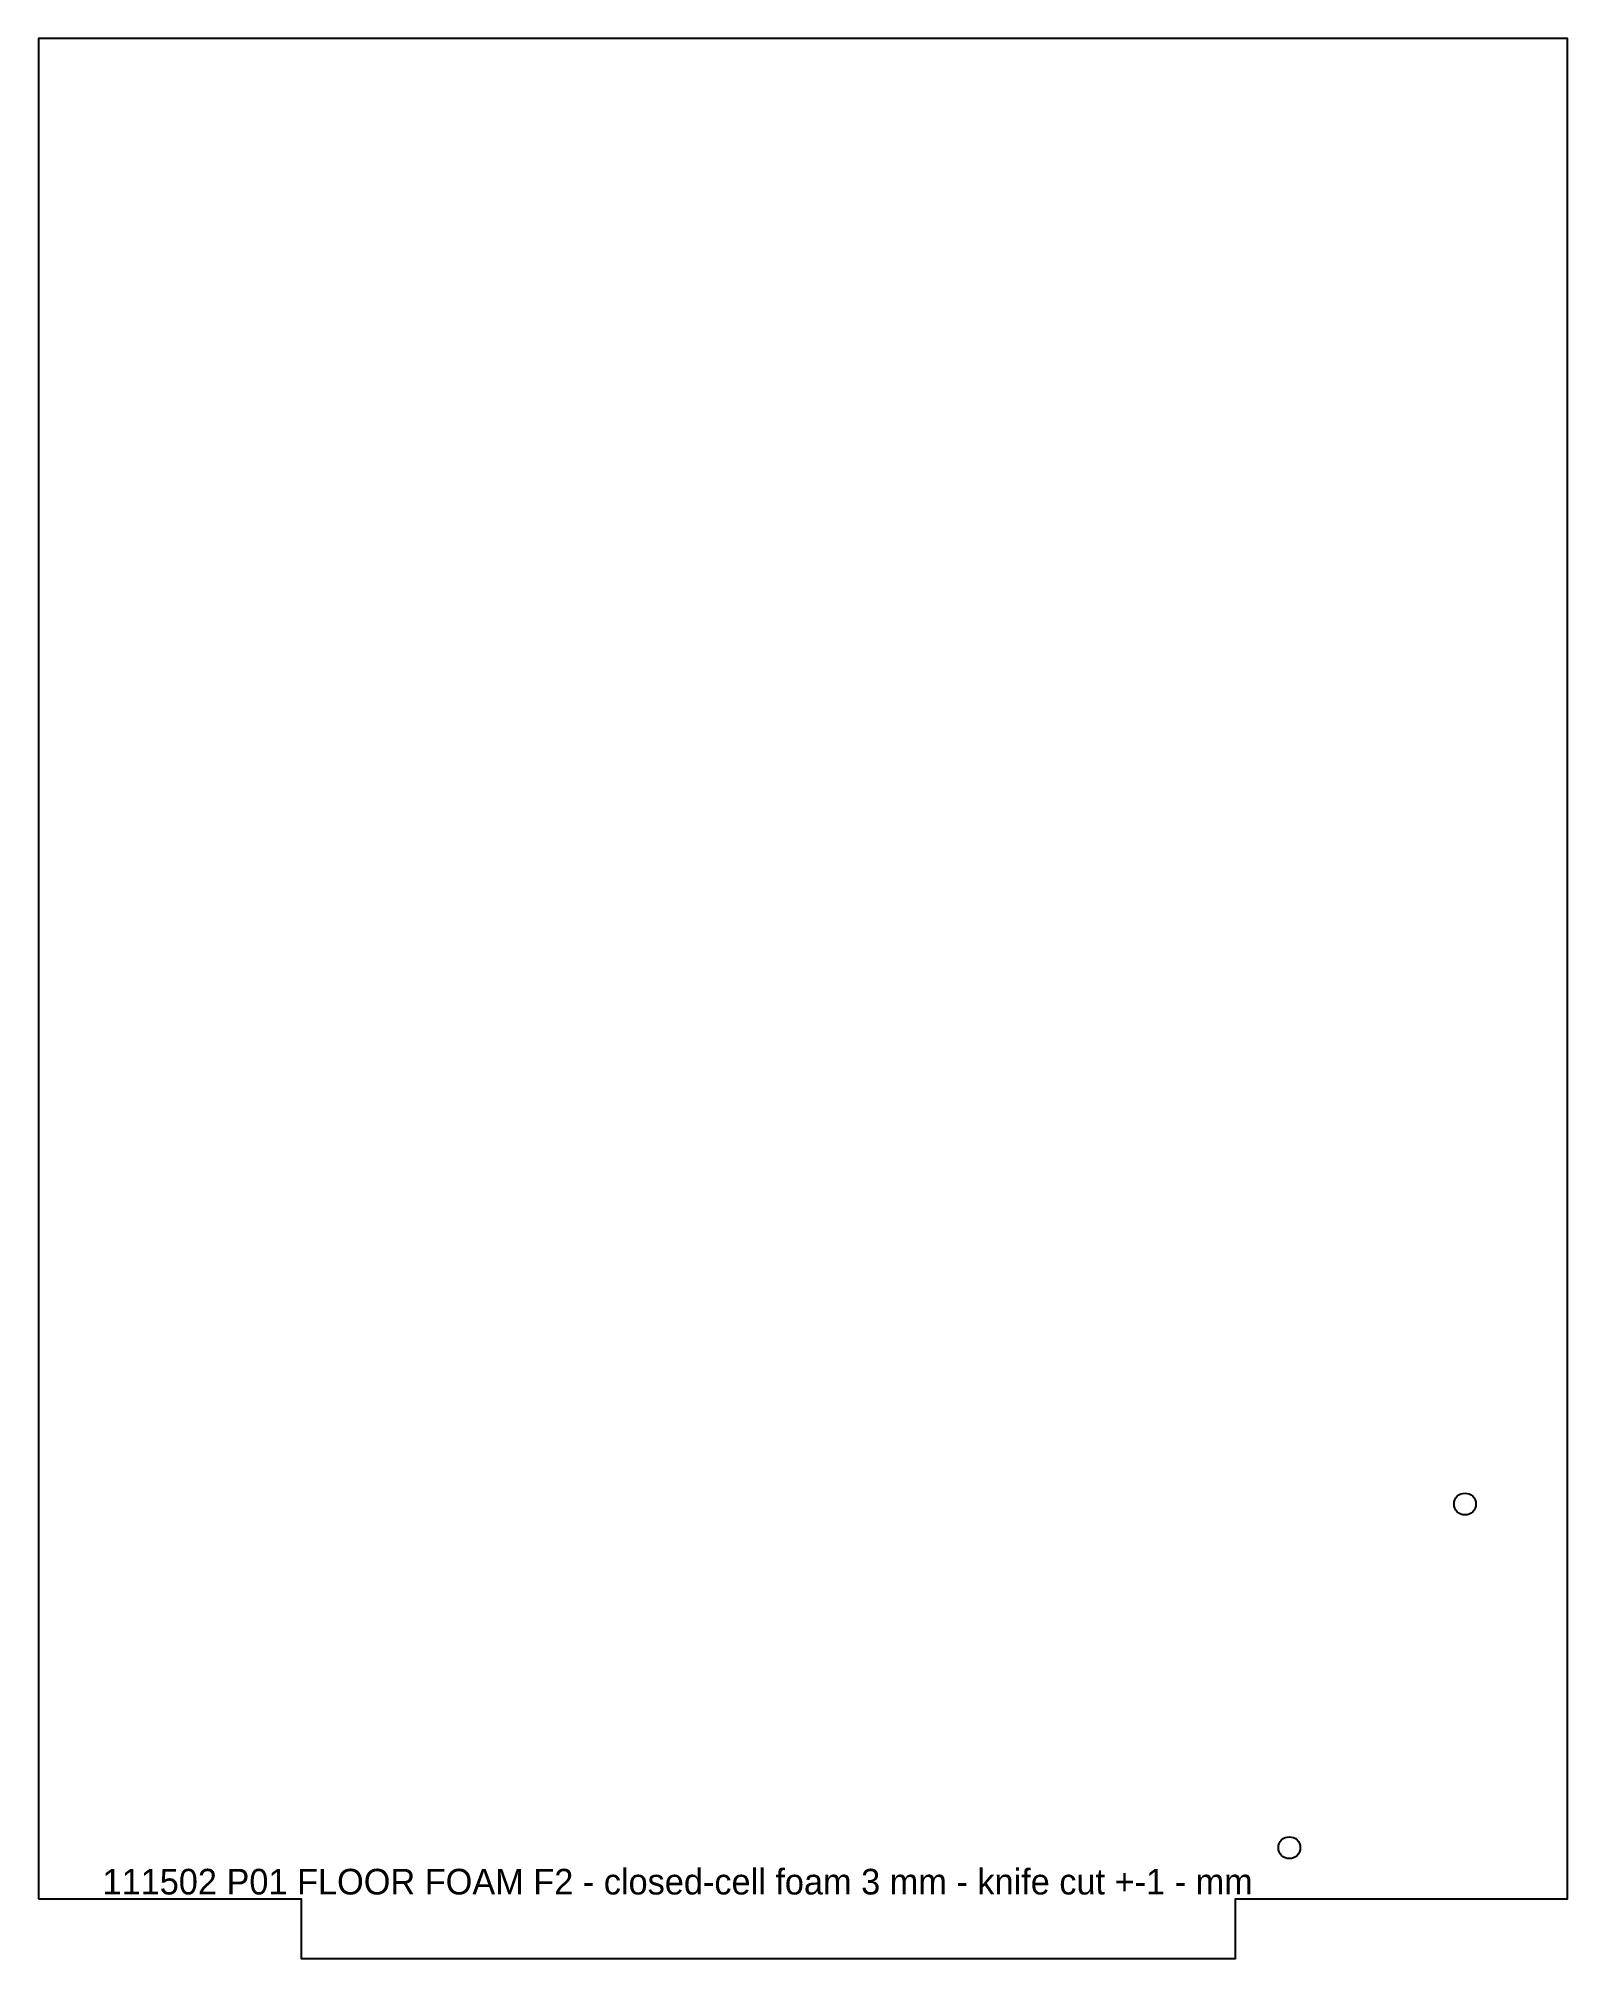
# Model space of a CAD drawing. Header units: millimetres. Extents: x 14 to 1206, y -692 to 806.
import ezdxf

# ---------------------------------------------------------------- set-up
doc = ezdxf.new("R2010")
doc.units = ezdxf.units.MM
doc.layers.add('CUT', color=7, linetype='Continuous')
doc.layers.add('MARK', color=1, linetype='Continuous')

msp = doc.modelspace()

# ---------------------------------------------------------------- linework, layer by layer
at = {"layer": 'CUT'}
msp.add_lwpolyline([(13.5, -645), (218.5, -645), (218.5, -691.5), (947, -691.5), (947, -645), (1206, -645), (1206, 806), (13.5, 806)], close=True, dxfattribs=at)
for centre in [(1126, -337), (989, -605)]:
    msp.add_circle(centre, 8.5, dxfattribs=at)

# ---------------------------------------------------------------- texts
at = {"layer": 'MARK'}
msp.add_text('111502 P01 FLOOR FOAM F2 - closed-cell foam 3 mm - knife cut +-1 - mm', height=20, dxfattribs=at).set_placement((63.5, -641.5))

doc.saveas('drawing.dxf')
